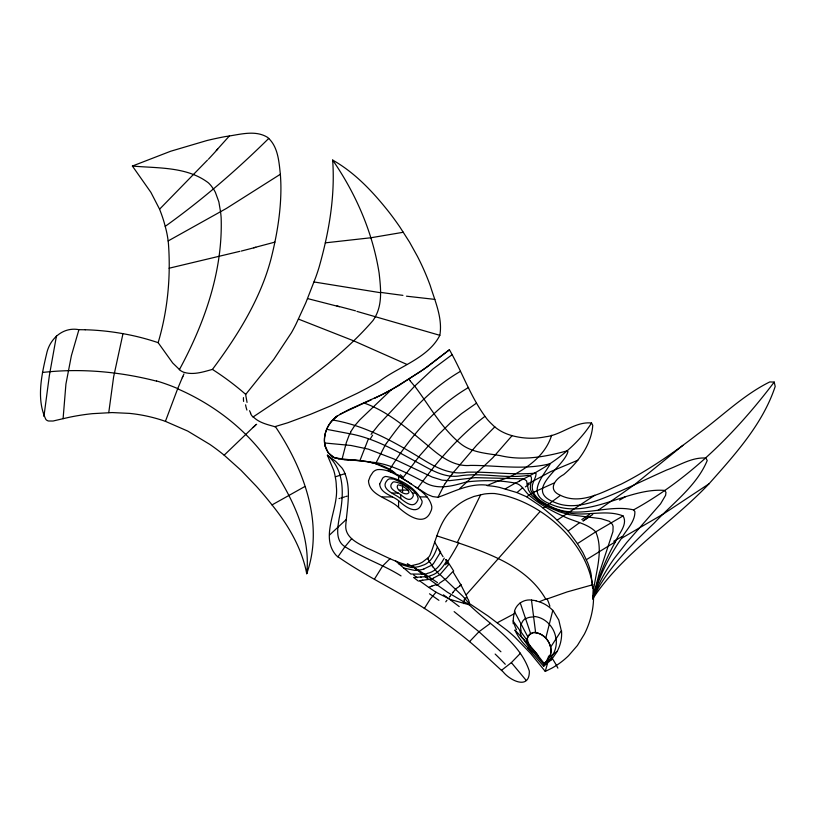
<?xml version="1.0" encoding="UTF-8"?>
<svg xmlns="http://www.w3.org/2000/svg" width="816" height="816" viewBox="0 0 816 816"><rect width="100%" height="100%" fill="white"/><g stroke="black" fill="none" stroke-linecap="round" stroke-linejoin="round"><path stroke-width="1.22" d="M247.044 402.41L245.636 394.505L273.686 359.519L291.455 332.704A169.677 169.677 0 0 0 296.157 323.819L305.827 302.746L315.731 277.328A208.998 208.998 0 0 0 319.025 267.434C328.909 232.662 335.284 196.309 332.653 160.069C355.919 193.769 372.728 232.509 379.124 273.085C380.715 287.752 382.704 304.093 374.921 317.465A38.23 37.556 -74.4 0 1 372.994 320.525C339.313 359.458 295.79 388.528 253.246 416.854M78.917 329.674C62.995 326.645 49.694 338.762 46.594 353.828C41.657 374.738 36.067 399.432 45.931 419.546A5.61 5.61 0 0 0 48.501 421.005L53.06 421.025L63.097 418.679L65.923 384.071L71.39 355.674L78.917 329.674L85.231 329.776M63.097 418.679L69.839 417.16A228.449 228.449 0 0 1 92.432 413.661L112.139 412.57L129.367 413.375A154.836 154.836 0 0 1 165.413 421.352L187.741 431.083L209.885 444.434A220.81 220.81 0 0 1 224.165 455.185L241.067 470.332L256.418 486.346A369.832 369.832 0 0 1 272.024 504.91C288.242 525.055 301.849 548.036 306.724 573.719C310.957 534.205 291.893 496.975 270.881 464.865C248.288 430.909 214.843 405.022 177.633 388.814L182.825 376.37M433.347 578.105L440.018 574.586L462.866 596.292L468.792 603.106L488.101 616.029L507.134 630.391A182.447 182.447 0 0 1 515.192 637.459L530.584 653.402L545.272 671.425L551.789 668.192A78.54 78.54 0 0 0 568.568 655.707L577.412 645.497L584.358 634.175A85.904 85.904 0 0 0 592.498 609.593C601.963 554.462 546.088 500.769 494.547 493.527A55.906 55.906 0 0 0 484.143 494.037L473.912 496.465L467.262 499.178A55.712 55.712 0 0 0 454.879 507.379C439.62 519.211 436.764 538.744 429.92 555.4A15.677 15.677 0 0 1 428.278 557.593L422.657 561.989A30.906 30.906 0 0 1 418.71 563.907L411.764 565.61A15.647 15.647 0 0 1 409.02 565.559C394.393 561.928 381.082 554.074 367.261 548.179C358.295 543.497 345.321 537.928 345.729 525.871C347.004 507.838 351.849 488.529 344.005 471.311A26.173 26.173 0 0 0 341.996 468.017L335.743 461.428L327.369 455.175L333.683 470.281A54.733 54.733 0 0 1 334.856 474.708L335.845 480.196A56.375 56.375 0 0 1 336.335 486.438C339.099 508.929 319.087 536.724 336.529 555.757C371.372 580.411 411.55 596.914 445.526 623.118A490.334 490.334 0 0 1 456.776 631.462C473.27 643.773 488.06 658.124 503.237 671.976C510.204 680.687 529.727 690.305 529.329 671.089C519.721 641.917 490.283 625.423 469.2 604.758A1.418 1.418 0 0 1 468.741 604.197M108.763 412.61L113.608 376.961L122.981 333.673A238.986 238.986 0 0 1 158.141 342.669L172.717 363.018L180.55 370.597A13.943 10.965 30.1 0 0 184.487 372.524M43.931 416.446L49.409 375.238L56.488 335.835M451.962 354.787L433.194 368.781L414.691 386.121C429.471 405.644 441.313 428.104 460.581 443.72C471.75 452.635 486.53 453.308 500.035 455.583C522.913 461.04 545.547 456.797 567.457 450.748L567.926 451.656C563.377 468.292 522.118 490.273 555.176 502.585C572.791 509.929 592.028 502.809 608.634 496.128C628.259 488.06 647.282 478.604 666.662 470.006C679.34 465.477 691.988 457.011 705.86 458.072L707.227 460.52C696.64 486.03 672.527 503.35 654.095 523.189C630.513 545.7 606.553 569.16 592.559 599.117C622.761 552.738 671.517 523.535 709.033 483.786C734.91 454.594 762.776 424.106 775.2 386.427L774.211 382.092L769.753 381.939C742.948 395.189 721.456 416.884 697.425 434.347C673.394 452.951 648.312 470.424 621.139 484.163C602.8 491.946 580.472 505.359 560.48 495.312C547.363 490.059 554.584 479.39 563.652 474.606C578.258 462.274 591.386 444.873 592.753 425.33L591.539 423.025C575.535 421.148 561.571 434.969 545.629 436.774A70.961 70.961 0 0 1 524.331 437.906C512.611 436.713 500.494 433.102 492.119 424.391A69.707 69.707 0 0 1 487.162 419.21C470.995 398.269 462.529 372.596 449.422 349.768L427.125 366.945L398.708 385.601L382.867 394.281L348.361 409.856L337.396 415.956A34.068 33.946 -79 0 0 332.714 419.975C323.626 429.206 320.433 446.78 331.296 455.858A14.77 14.678 4.6 0 0 334.274 457.654C354.562 461.499 377.278 459.092 394.771 472.79M527.401 638.122C527.258 645.456 534.643 650.005 538.223 655.819M592.742 597.995C593.885 576.545 604.676 552.514 595.751 531.838C586.918 523.209 573.883 521.628 563.173 516.171C550.953 510.694 539.152 503.972 529.023 495.159C524.453 491.14 521.893 484.459 515.324 483.123C499.321 480.012 482.633 480.145 466.477 481.919C452.135 486.163 436.254 490.732 422.77 481.205C405.991 472.699 388.957 463.09 369.73 462.029M324.737 436.019L325.064 434.306M184.498 372.463C193.8 375.125 203.49 371.851 212.446 369.393C233.284 341.414 252.501 311.692 264.71 278.837A225.022 225.022 0 0 0 270.922 259.253C276.848 235.855 280.959 211.813 280.918 187.619A188.904 188.904 0 0 0 280.357 174.267C278.929 161.435 278.083 146.156 267.393 137.261C254.735 129.54 239.047 134.844 225.44 136.558A349.911 349.911 0 0 0 206.734 140.587L170.646 151.246L132.396 166.046L150.889 192.352L159.579 209.192L207.488 160.079M463.641 601.769L447.566 592.314L429.389 579.37L422.668 580.207M274.808 426.686L287.773 422.77L310.406 414.365L330.796 405.848L357.357 393.251A504.645 504.645 0 0 0 379.379 381.337C398.759 366.557 428.339 358.132 439.834 335.315C442.772 318.23 435.132 301.502 430.205 285.498A252.572 252.572 0 0 0 417.415 256.326L409.561 242.168L399.962 227.164A306.673 306.673 0 0 0 388.63 211.65C372.83 191.74 354.97 172.696 332.653 160.069M342.006 459.418L346.3 442.711L349.687 433.714C375.533 438.396 398.351 452.186 421.168 464.457C433.276 471.158 446.566 478.594 460.938 475.657C482.48 472.729 504.104 478.431 525.657 475.718C536.377 473.198 528.513 485.071 530.798 490.222C537.02 503.329 552.565 508.715 565.702 512.183C584.501 517.436 604.942 508.776 623.077 515.926C628.167 524.555 618.436 533.848 615.458 541.732C605.523 559.399 598.087 578.401 592.885 597.975C599.189 576.718 608.879 556.532 621.527 538.315C626.168 529.778 635.185 521.954 634.889 511.642L633.573 509.878C606.461 503.635 576.616 520.424 550.178 506.206C542.66 502.37 532.97 497.138 532.246 487.703C531.93 482.644 535.857 478.543 536.112 473.688L535.755 473.117C513.07 475.208 489.855 471.597 466.946 472.199C449.963 475.504 434.428 466.691 420.577 458.062C393.241 441.344 364.803 425.411 332.755 420.016M592.855 597.893L599.321 573.016L612.938 531.593L613.102 526.483L612.449 524.423L609.358 521.302L601.004 518.68L568.925 514.61L558.899 511.612L548.668 507.236L539.213 501.595L532.001 495.506L528.421 490.008L526.575 480.91L523.79 478.839L475.228 477.646L449.585 480.655L442.037 480.145L432.307 477.095L394.189 459.071L368.393 449.147L350.962 445.465L324.574 442.976M545.812 638.041L552.84 610.246L558.776 619.997L561.296 630.707L550.606 647.231C549.127 640.183 543.079 633.604 535.633 632.696L531.481 600.076C523.872 599.026 516.334 603.962 514.427 611.429L527.84 636.888A14.331 9.649 18.8 0 1 530.471 633.675M547.516 663.377L545.272 671.425M158.131 342.72C167.627 310.794 170.86 277.297 168.473 244.137A93.83 93.83 0 0 0 168.147 240.944A98.512 98.512 0 0 0 165.913 229.01L164.22 222.656A146.227 146.227 0 0 0 159.559 209.202M415.426 486.815L427.411 494.445L432.684 496.587L437.968 497.301L444.689 484.143M549.739 656.594L557.308 651.372L551.616 659.491L543.67 666.315L544.282 663.612L534.113 650.597M165.413 421.362L177.633 388.814M306.724 573.719C324.452 523.811 303.634 468.843 275.573 426.89C267.709 424.606 258.998 422.861 253.113 416.711M551.647 435.254C545.251 455.93 526.718 468.608 508.276 477.615C501.361 479.839 494.465 482.185 487.866 485.255C469.975 482.756 454.114 491.691 437.968 497.301M464.171 599.964C465.824 594.578 469.424 599.913 469.21 603.126M521.128 624.158L523.076 620.639L525.463 618.344M375.635 463.621L384.979 445.587A18.911 3.091 -54.6 0 1 386.366 443.404M593.038 597.965L597.332 587.581A155.366 116.433 -37.2 0 1 614.275 558.46L626.749 542.477L660.542 503.87L665.611 495.312L665.978 492.344L664.591 490.416C626.117 487.417 587.775 521.567 549.494 503.656C525.912 494.108 541.957 477.962 549.964 464.426L549.484 463.896C523.546 470.281 496.873 465.293 470.516 465.406C453.869 467.017 439.977 456.164 428.186 445.883C408.347 429.532 388.793 411.794 364.16 403.043L340.129 414.161M434.683 542.15L437.427 546.924C434.591 554.543 430.889 563.071 422.26 565.457A30.794 26.255 -40.7 0 1 418.251 566.773L413.498 567.497A19.105 16.34 -41.2 0 1 410.917 567.446L398.963 563.897L395.74 560.939M480.706 494.629L457.307 542.518L436.693 535.826M527.666 637.265L529.676 634.593A8.191 8.191 0 0 1 532.991 632.9M553.513 653.993L549.525 659.909L544.139 664.765L528.268 646.262L522.495 637.806M179.326 369.76C204.52 323.238 222.952 271.218 221.146 217.699A101.694 99.328 72.2 0 0 220.544 211.854L218.851 201.848L215.414 192.433A36.281 34.741 72.1 0 0 213.466 188.965L211.13 185.803A28.427 26.653 68.7 0 0 208.376 182.835C186.986 166.474 157.814 168.331 132.396 166.046M424.3 608.593L430.124 599.26L435.999 592.222L450.697 599.607L469.149 604.778M368.485 438.651L359.989 460.459L351.002 459.928M374.503 579.074L382.673 565.947L390.201 558.521M350.503 432.123L354.379 426.115L359.744 419.924L391.19 389.875L421.209 371.147M440.538 552.106L433.449 563.621M417.598 488.305C436.876 461.672 458.592 436.438 484.867 416.405M389.599 469.679C409.918 437.243 435.193 407.021 468.608 387.437M337.875 556.94L344.974 546.7L351.676 538.693M444.281 558.134C440.518 564.866 435.55 571.649 427.513 573.332M591.539 423.025C574.484 449.82 547.169 467.384 519.221 481.103M371.076 434.357L378.675 424.759L414.691 386.121M386.427 443.394C406.297 415.16 430.328 388.855 460.397 371.382M446.423 481.593L452.288 473.821M450.197 596.057L450.667 595.405M449.891 596.486L449.392 597.169M774.211 382.092C735.767 432.908 689.704 478.9 633.573 509.878M469.547 641.631L478.982 631.727L490.365 623.332M512.101 435.642L492.793 457.776L477.788 471.923M453.349 472.515L476.544 445.363L494.843 426.829M520.496 653.198L511.367 662.623L501.452 670.364M229.51 135.823L216.301 150.501M540.029 511.571L466.14 594.884M459.989 488.345L476.595 472.984M224.165 455.175L255.561 425.034M487.091 485.622L492.65 486.173A76.541 76.408 14.8 0 1 499.545 487.417L516.956 492.568L522.648 487.693M268.78 138.383C236.538 170.248 202.113 199.94 165.24 226.338M329.613 534.959L346.28 519.486M682.839 445.414L634.256 484.867L597.812 510.52M337.396 415.956C328.022 422.627 322.228 434.928 325.217 446.352M449.422 349.768L422.698 370.107M560.266 495.475L547.618 504.961M516.956 492.568L526.646 496.791L540.967 506.42L554.074 517.252L568.14 531.012L579.564 522.699M440.018 574.586L448.474 564.743L446.342 561.398C442.547 567.61 437.753 573.801 430.328 575.688M592.62 588.275L591.11 574.168A63.454 63.454 0 0 0 587.642 562.642L582.848 552.493L577.432 543.64L595.751 531.838L623.077 515.926M586.378 559.684L615.458 541.732M433.439 563.611A10.241 7.13 -40 0 1 431.593 565.233L423.943 568.925M709.033 483.786L664 513.611L621.527 538.315M529.023 495.159L526.697 496.76M529.207 495.026L531.247 493.762M280.357 174.267L226.338 208.468L168.147 240.944M594.752 495.251L557.206 520.108M546.373 505.808L543.13 507.991M505.247 488.896L515.324 483.123M527.371 484.398L528.227 483.847M439.661 583.042L446.485 578.432L452.829 571.588L461.081 585.205L456.256 588.54L452.35 593.079A50.612 0.561 -53.1 0 1 452.982 592.314M476.36 403.237L461.621 413.6L450.667 422.657L438.141 434.908L419.781 455.614L402.533 478.36L411.407 484.112M272.024 504.91L304.827 486.54M529.574 483.011L550.841 471.526L577.82 460.244M532.45 493.068L531.604 493.558M497.301 622.73L513.682 614.05M391.19 389.875L374.483 398.392M534.613 491.844L553.87 483.092M419.526 580.778L428.828 587.438L430.195 586.806M371.096 399.952L364.16 403.043M437.009 584.348L431.868 586.123M345.035 473.617L335.407 476.819M347.167 496.128L345.902 496.516M344.882 496.832L340.782 498.056M339.048 498.556L339.609 498.392M430.624 579.034L429.389 579.37M274.9 242.117L253.654 247.768M239.812 251.348L169.116 268.219M592.865 584.715L567.171 591.906L545.904 599.403C527.758 567.263 490.385 553.962 457.307 542.518M427.339 576.555L417.69 577.218A83.926 41.942 -42.4 0 0 415.048 577.371M42.442 372.473C80.356 368.067 119.636 371.617 156.529 381.143M403.369 232.254L370.862 237.762L325.309 242.852M424.259 574.168L410.785 574.025L398.963 563.897M551.157 659.971L547.22 660.572L543.976 663.755A25.357 25.357 0 0 0 546.475 661.419A19.278 19.278 0 0 0 548.678 658.563A15.749 15.749 0 0 0 549.943 656.084A14.321 14.321 0 0 0 550.718 653.432A14.433 14.433 0 0 0 550.973 650.668A16.096 16.096 0 0 0 550.708 647.863A19.543 19.543 0 0 0 549.933 644.946C547.669 638.357 541.253 632.471 534.011 632.706M399.412 490.11L408 490.11M392.2 493.068L398.228 493.068C402.359 495.23 409.275 503.778 412.947 496.628A3.162 3.162 0 0 0 413.294 494.894C410.101 487.825 401.482 482.786 393.975 481.807A3.08 3.08 0 0 0 392.384 482.725C387.712 487.356 394.454 491.263 398.177 493.027M412.692 493.068L415.589 493.068M382.225 496.924L392.476 496.924M420.505 496.924L426.992 496.924M420.515 577.177L421.148 577.177M348.605 459.826L344.056 459.592M531.481 600.076L536.03 600.698M434.857 299.39L406.47 296.188M533.552 616.386C545.302 617.151 554.839 627.473 555.941 638.989M380.531 292.72L314.017 281.959M326.645 429.328L349.687 433.714M338.079 458.847L339.068 459.031M307.54 298.574L339.405 306.745M403.685 568.058L414.385 570.333A23.827 17.269 -42 0 0 417.557 570.251L420.199 569.884A32.161 23.072 -41.3 0 0 423.943 569.027M356.888 311.386L439.834 335.315M463.682 601.606L468.802 604.166A2.795 2.795 0 0 1 468.782 603.146L468.751 603.044M324.941 445.22L328.226 452.707L334.274 457.643L342.475 459.459L365.446 461.183L374.952 463.406L390.833 470.383L402.482 478.329L397.892 474.902M298.432 319.087L353.665 340.833L406.939 364.436M467.466 603.534L468.058 603.83M400.687 482.185L393.873 479.114L389.681 478.808A4.529 4.529 0 0 0 387.355 480.155C379.94 487.978 392.231 493.201 397.667 496.465C403.145 499.922 412.855 510.541 417.598 500.596A4.651 4.651 0 0 0 418.098 498.046C415.864 490.049 407.062 486.418 400.687 482.185L400.748 483.725M402.523 486.112L398.483 484.877A1.663 1.663 0 0 0 397.627 485.367C394.964 489.59 405.97 496.475 408.734 492.874A1.703 1.703 0 0 0 408.918 491.936L407.419 489.498L402.523 486.112L402.553 492.15M401.044 575.912C383.143 564.672 362.773 558.032 344.974 546.7C335.121 540.549 337.6 527.891 339.17 518.313C343.638 496.924 345.76 471.036 327.369 455.175M436.019 592.232L428.828 587.438M533.756 650.148L514.855 629.993C519.588 640.336 527.452 649.097 537.356 654.687M429.512 593.793L438.916 600.341M454.145 611.612L478.982 631.727L500.922 651.77M416.119 569.038L420.597 572.75A24.103 1.897 35.3 0 0 422.77 574.433M408.928 379.338L410.428 380.98M511.367 662.623L526.218 680.422M527.646 648.047L543.67 666.315M413.029 565.947L412.702 565.519L414.395 567.436A22.695 1.561 35.8 0 0 416.027 568.987M568.14 531.012L577.432 543.64M432.827 566.875L431.593 565.243M527.493 640.937L513.029 620.915L513.244 623.791M461.081 585.205L467.191 597.302M429.706 562.336L427.655 558.328L428.033 559.082M250.767 413.355L249.543 410.713M520.22 602.83L530.706 633.848A9.109 6.538 23.7 0 1 535.51 632.288M463.753 603.605L463.621 603.004M400.748 494.751L400.748 498.617M398.585 476.156L398.585 480.134M398.585 500.953L398.585 507.542M522.087 637.826A35.802 21.981 16.8 0 1 520.078 630.921M521.138 630.992A36.394 22.358 15.1 0 1 520.934 624.107M525.922 618.671A11.22 7.191 4.6 0 1 533.562 616.998M556.186 638.999A52.54 36.536 13.9 0 1 553.35 653.932M551.381 657.074A71.441 29.305 44.9 0 1 557.889 668.131M407.337 563.672A328.114 246.106 33.2 0 1 437.478 582.624M443.455 594.854A328.165 199.318 33.2 0 1 459.214 606.574M495.139 654.044A187.323 97.981 32.7 0 1 505.277 664.265M417.139 577.697A38.882 4.366 36.2 0 1 413.61 574.943M418.435 581.125A52.163 11.128 34.4 0 1 413.559 577.432M427.472 577.422A31.447 2.152 35.5 0 1 424.718 575.362M428.451 579.248A42.442 5.131 34.4 0 1 424.738 576.494M430.267 575.872A31.6 15.504 -41.8 0 1 427.258 576.728M437.345 572.149A30.682 8.762 40.8 0 1 435.02 569.69M439.681 574.637A35.251 7.813 41.9 0 1 437.141 572.098M447.352 562.53A43.911 1.55 57 0 1 445.516 559.654M458.714 542.885A51.51 8.701 -61.2 0 1 445.648 564.743M539.702 601.606A48.583 8.364 -21.7 0 1 545.822 599.107M547.097 598.954A52.336 47.41 41.9 0 1 549.902 606.247M515.967 482.888A23.939 1.469 -25.4 0 1 519.71 480.961M525.371 486.877A21.226 3.009 -30.5 0 1 529.278 484.245M583.348 520.894A42.942 2.662 -32.7 0 1 590.029 516.375M581.798 519.608A46.849 4.009 -32 0 1 589.397 514.508M349.993 433.847A33.089 25.347 -58.6 0 1 350.809 432.276M370.413 438.773A24.715 9.078 -55.8 0 1 372.626 435.163M545.7 506.624A6.222 0.643 -40.1 0 1 545.567 506.593M592.773 514.498A57.508 1.01 -33 0 1 582.859 520.853M625.515 496.648A195.361 20.237 -30.1 0 1 619.568 500.086M613.714 541.263A80.111 4.58 -29.4 0 1 622.078 536.561M332.806 420.056A34.129 33.864 -73.1 0 1 337.426 415.997M452.268 473.872A15.341 1.081 -52.7 0 1 453.319 472.586M476.218 473.464A14.28 0.541 -42.3 0 1 477.238 472.556M533.246 492.446A9.476 3.223 -26.2 0 1 534.541 491.742M410.295 381.092A81.61 79.876 36.8 0 1 414.548 386.223M243.607 401.411A29.478 9.292 63 0 1 243.454 397.606M252.868 416.925A12.689 9.058 48.7 0 1 250.461 413.437M246.911 410.06A25.5 12.781 55.4 0 1 245.596 404.848M402.91 295.361A60.251 2.132 8 0 1 380.562 292.363M182.335 377.716A44.35 1.03 -67.6 0 1 183.947 373.963M156.58 380.939A196.544 194.779 67.7 0 1 177.725 388.589M252.991 427.523A37.23 0.632 -42.3 0 1 256.642 424.269M85.231 329.756A251.032 251.032 0 0 1 122.981 333.673M212.425 369.424A279.041 279.041 0 0 1 245.728 394.403M217.699 149.134A53.081 1.51 -46.6 0 1 208.437 159.222M255.796 247.299A60.69 1.153 -14 0 1 241.199 251.083M336.937 305.929A91.545 2.54 15.4 0 1 355.46 310.814M334.285 457.633A14.698 14.566 22.3 0 1 331.296 455.858M527.197 483.99A27.163 4.08 -29.3 0 1 528.666 483.062M444.883 483.97A17.462 1.887 -52.3 0 1 446.587 481.46M388.222 470.434A40.331 3.743 28 0 1 391.17 472.26M400.228 474.749A40.341 5.753 24.7 0 1 402.502 476.707M548.689 656.023A27.826 21.573 55 0 1 546.842 660.287M561.52 630.707A49.123 42.524 18.4 0 1 557.195 651.321M550.627 647.261A23.062 18.176 14 0 1 549.698 656.605M535.969 600.964A28.713 25.082 14 0 1 552.687 610.358M513.284 620.874A42.738 31.753 -20.2 0 1 514.814 611.449M527.065 640.927A10.639 7.069 22.8 0 1 527.942 636.939M529.747 645.782A11.424 6.844 38.5 0 1 527.044 640.876M516.497 629.677A42.024 30.182 12.7 0 1 514.192 623.761M463.508 602.963A14.005 4.6 -39.5 0 1 463.427 601.912M463.927 601.453A26.132 8.323 -41.8 0 1 464.467 599.78M446.984 600.178A59.864 1.122 -52 0 1 445.75 601.831M459.918 585.623A50.306 2.468 -49.3 0 1 460.918 584.368M430.256 586.714A35.72 9.425 -43.3 0 1 431.929 586.041M439.13 583.858A31.018 8.15 -44.3 0 1 436.478 585.062M446.311 559.541A46.124 2.407 57.8 0 1 453.716 571.088M419.577 580.706A57.355 23.96 -42.1 0 1 422.708 580.145M433.245 578.309A30.59 12.556 -41.9 0 1 430.522 579.227M427.472 573.505A32.569 18.595 -41.9 0 1 424.208 574.321M435.438 569.731A24.398 7.517 40.2 0 1 433 566.916M443.037 556.696A37.975 2.173 56.5 0 1 439.008 550.127M432.082 565.508A20.308 4.519 44.6 0 1 430.165 562.642M440.62 552.208A30.019 1.112 57.2 0 1 437.498 547.026M368.495 480.92C369.373 495.975 389.895 498.301 398.922 507.787C407.143 515.08 424.432 527.595 430.817 511.336A8.905 8.905 0 0 0 431.786 506.461C429.124 494.557 416.956 488.162 407.755 481.654C398.392 476.483 388.722 468.496 377.4 469.628A8.66 8.66 0 0 0 372.943 472.209L370.209 476.371L368.495 480.92M379.675 484.01C380.266 494.088 394.006 495.649 400.054 502.003C405.562 506.889 417.149 515.273 421.423 504.38A5.967 5.967 0 0 0 422.066 501.116C416.058 487.784 399.799 478.298 385.642 476.442A5.804 5.804 0 0 0 382.653 478.166L379.675 484.01"/></g></svg>
